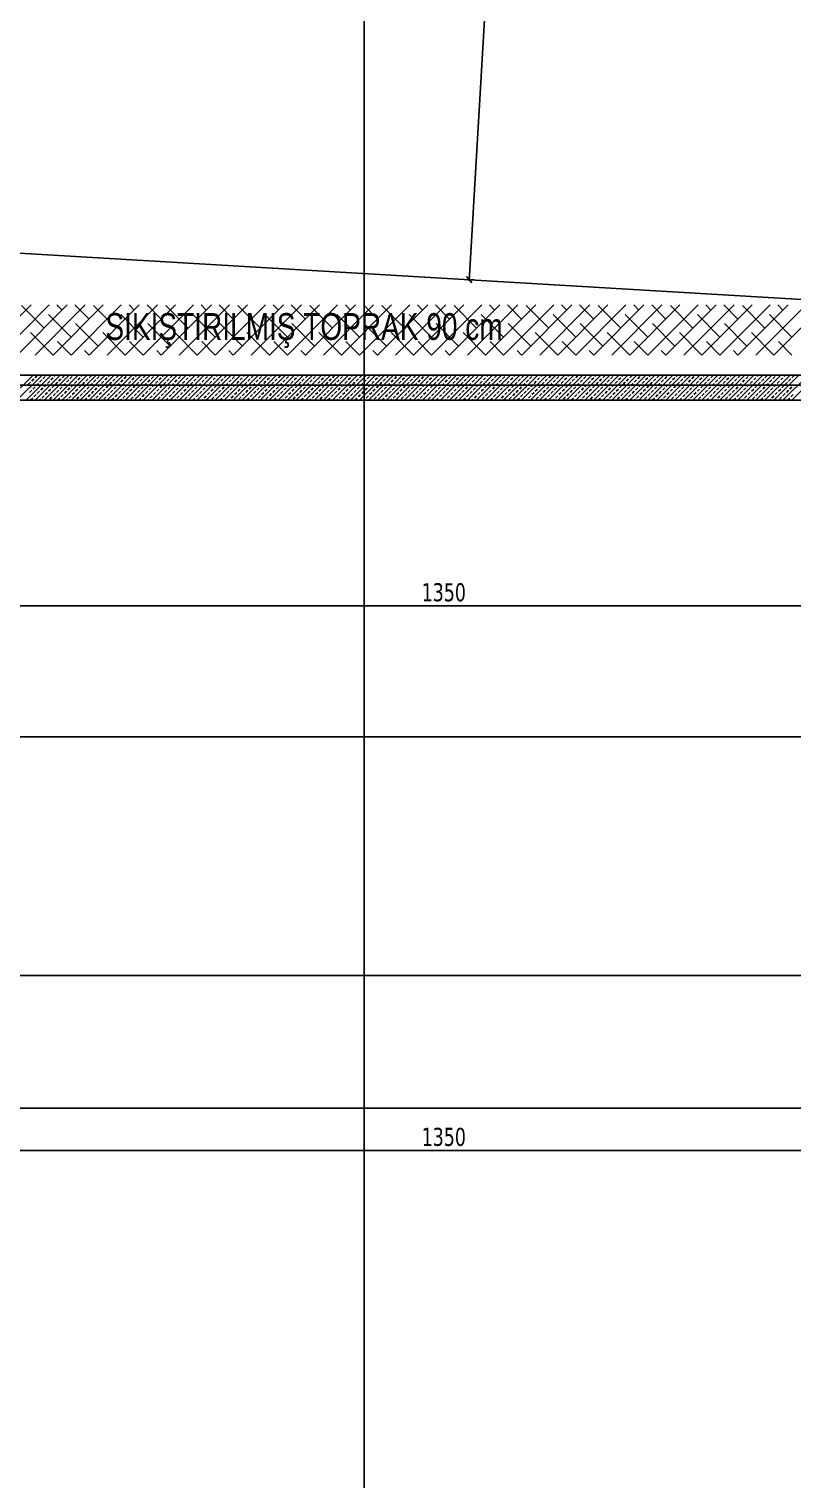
# Model space of a CAD drawing. Header units: millimetres. Extents: x 43168.9 to 43194.6, y -25545.1 to -25543.4.
# Drawn here: x 43169.4231 to 43169.5751, y -25544.058 to -25543.769 of the extents above; entities that cross this region are included whole.
import ezdxf

# ---------------------------------------------------------------- set-up
doc = ezdxf.new("R2010")
doc.units = ezdxf.units.MM
doc.header["$LTSCALE"] = 200
doc.linetypes.add('DASHDOT', pattern=[1, 0.5, -0.25, 0, -0.25])
doc.linetypes.add('DASHDOT2', pattern=[0.5, 0.25, -0.125, 0, -0.125])
for name, color, linetype in [('aks_sgh', 5, 'DASHDOT2'), ('kolon-b.a_sgh', 6, 'Continuous'), ('olcu-uyg_sgh', 193, 'Continuous'), ('olcuic_sgh', 183, 'Continuous'), ('tarama-betonarme_sgh', 223, 'Continuous'), ('tarama-zemin_sgh', 197, 'Continuous'), ('yapi-yaklasma_sgh', 41, 'DASHDOT'), ('yazi-genel_sgh', 7, 'Continuous')]:
    doc.layers.add(name, color=color, linetype=linetype)
doc.styles.add('dim', font='VERDANA.TTF', dxfattribs={"width": 0.7})
doc.styles.add('text2', font='arial.ttf')

msp = doc.modelspace()

# ---------------------------------------------------------------- linework, layer by layer
at = {"color": 0, "linetype": 'ByBlock', "lineweight": -2}
msp.add_line((43169.51024, -25543.81825), (43169.51136, -25543.81952), dxfattribs=at)
at = {"layer": 'aks_sgh'}
for p, q in [((43169.48988, -25543.74092), (43169.48988, -25544.78992)), ((43169.99088, -25543.83992), (43169.01488, -25543.83992)), ((43169.99088, -25543.90992), (43169.01488, -25543.90992)), ((43169.99088, -25543.95748), (43169.01488, -25543.95748)), ((43169.99088, -25543.98392), (43169.01488, -25543.98392))]:
    msp.add_line(p, q, dxfattribs=at)
at = {"layer": 'kolon-b.a_sgh'}
for p, q in [((43169.37688, -25543.83792), (43169.63488, -25543.83792)), ((43169.62788, -25543.84292), (43169.38388, -25543.84292))]:
    msp.add_line(p, q, dxfattribs=at)
at = {"layer": 'olcu-uyg_sgh'}
for p, q in [((43169.51079, -25543.81913), (43169.52267, -25543.61901)), ((43169.5108, -25543.81888), (43169.5118, -25543.81894))]:
    msp.add_line(p, q, dxfattribs=at)
at = {"layer": 'olcuic_sgh'}
for p, q in [((43169.37063, -25543.88386), (43169.64113, -25543.88386)), ((43169.64113, -25543.99233), (43169.37063, -25543.99233))]:
    msp.add_line(p, q, dxfattribs=at)
at = {"layer": 'tarama-betonarme_sgh'}
for p, q in [((43169.41888, -25543.84292), (43169.42388, -25543.83792)), ((43169.42067, -25543.84292), (43169.42567, -25543.83792)), ((43169.42247, -25543.84292), (43169.42747, -25543.83792)), ((43169.42293, -25543.83977), (43169.42338, -25543.83932)), ((43169.4236, -25543.83909), (43169.42405, -25543.83865)), ((43169.42427, -25543.84292), (43169.42927, -25543.83792)), ((43169.42427, -25543.83842), (43169.42472, -25543.83797)), ((43169.4245, -25543.83999), (43169.42495, -25543.83954)), ((43169.42517, -25543.83932), (43169.42562, -25543.83887)), ((43169.42585, -25543.83865), (43169.4263, -25543.8382)), ((43169.42606, -25543.84292), (43169.43106, -25543.83792)), ((43169.42607, -25543.84022), (43169.42652, -25543.83977)), ((43169.42652, -25543.83797), (43169.42657, -25543.83792)), ((43169.42674, -25543.83954), (43169.42719, -25543.83909)), ((43169.42742, -25543.83887), (43169.42787, -25543.83842)), ((43169.42764, -25543.84044), (43169.42809, -25543.83999)), ((43169.42786, -25543.84292), (43169.43286, -25543.83792)), ((43169.42809, -25543.8382), (43169.42837, -25543.83792)), ((43169.42832, -25543.83977), (43169.42877, -25543.83932)), ((43169.42899, -25543.83909), (43169.42944, -25543.83865)), ((43169.42966, -25543.84292), (43169.43466, -25543.83792)), ((43169.42966, -25543.83842), (43169.43011, -25543.83797)), ((43169.42989, -25543.83999), (43169.43034, -25543.83954)), ((43169.43056, -25543.83932), (43169.43101, -25543.83887)), ((43169.43123, -25543.83865), (43169.43168, -25543.8382)), ((43169.43145, -25543.84292), (43169.43645, -25543.83792)), ((43169.43146, -25543.84022), (43169.43191, -25543.83977)), ((43169.43191, -25543.83797), (43169.43196, -25543.83792)), ((43169.43213, -25543.83954), (43169.43258, -25543.83909)), ((43169.43281, -25543.83887), (43169.43326, -25543.83842)), ((43169.43303, -25543.84044), (43169.43348, -25543.83999)), ((43169.43325, -25543.84292), (43169.43825, -25543.83792)), ((43169.43348, -25543.8382), (43169.43376, -25543.83792)), ((43169.4337, -25543.83977), (43169.43415, -25543.83932)), ((43169.43438, -25543.83909), (43169.43483, -25543.83865)), ((43169.43504, -25543.84292), (43169.44004, -25543.83792)), ((43169.43505, -25543.83842), (43169.4355, -25543.83797)), ((43169.43528, -25543.83999), (43169.43572, -25543.83954)), ((43169.43595, -25543.83932), (43169.4364, -25543.83887)), ((43169.43662, -25543.83865), (43169.43707, -25543.8382)), ((43169.43684, -25543.84292), (43169.44184, -25543.83792)), ((43169.43685, -25543.84022), (43169.4373, -25543.83977)), ((43169.4373, -25543.83797), (43169.43735, -25543.83792)), ((43169.43752, -25543.83954), (43169.43797, -25543.83909)), ((43169.43819, -25543.83887), (43169.43864, -25543.83842)), ((43169.43842, -25543.84044), (43169.43887, -25543.83999)), ((43169.43864, -25543.84292), (43169.44364, -25543.83792)), ((43169.43887, -25543.8382), (43169.43915, -25543.83792)), ((43169.43909, -25543.83977), (43169.43954, -25543.83932)), ((43169.43977, -25543.83909), (43169.44021, -25543.83865)), ((43169.44043, -25543.84292), (43169.44543, -25543.83792)), ((43169.44044, -25543.83842), (43169.44089, -25543.83797)), ((43169.44066, -25543.83999), (43169.44111, -25543.83954)), ((43169.44134, -25543.83932), (43169.44179, -25543.83887)), ((43169.44201, -25543.83865), (43169.44246, -25543.8382)), ((43169.44223, -25543.84292), (43169.44723, -25543.83792)), ((43169.44224, -25543.84022), (43169.44268, -25543.83977)), ((43169.44268, -25543.83797), (43169.44274, -25543.83792)), ((43169.44291, -25543.83954), (43169.44336, -25543.83909)), ((43169.44358, -25543.83887), (43169.44403, -25543.83842)), ((43169.44381, -25543.84044), (43169.44426, -25543.83999)), ((43169.44402, -25543.84292), (43169.44902, -25543.83792)), ((43169.44426, -25543.8382), (43169.44453, -25543.83792)), ((43169.44448, -25543.83977), (43169.44493, -25543.83932)), ((43169.44515, -25543.83909), (43169.4456, -25543.83865)), ((43169.44582, -25543.84292), (43169.45082, -25543.83792)), ((43169.44583, -25543.83842), (43169.44628, -25543.83797)), ((43169.44605, -25543.83999), (43169.4465, -25543.83954)), ((43169.44673, -25543.83932), (43169.44717, -25543.83887)), ((43169.4474, -25543.83865), (43169.44785, -25543.8382)), ((43169.44762, -25543.84292), (43169.45262, -25543.83792)), ((43169.44762, -25543.84022), (43169.44807, -25543.83977)), ((43169.44807, -25543.83797), (43169.44813, -25543.83792)), ((43169.4483, -25543.83954), (43169.44875, -25543.83909)), ((43169.44897, -25543.83887), (43169.44942, -25543.83842)), ((43169.4492, -25543.84044), (43169.44964, -25543.83999)), ((43169.44941, -25543.84292), (43169.45441, -25543.83792)), ((43169.44964, -25543.8382), (43169.44992, -25543.83792)), ((43169.44987, -25543.83977), (43169.45032, -25543.83932)), ((43169.45054, -25543.83909), (43169.45099, -25543.83865)), ((43169.45121, -25543.84292), (43169.45621, -25543.83792)), ((43169.45122, -25543.83842), (43169.45166, -25543.83797)), ((43169.45144, -25543.83999), (43169.45189, -25543.83954)), ((43169.45211, -25543.83932), (43169.45256, -25543.83887)), ((43169.45279, -25543.83865), (43169.45324, -25543.8382)), ((43169.453, -25543.84292), (43169.458, -25543.83792)), ((43169.45301, -25543.84022), (43169.45346, -25543.83977)), ((43169.45346, -25543.83797), (43169.45351, -25543.83792)), ((43169.45369, -25543.83954), (43169.45413, -25543.83909)), ((43169.45436, -25543.83887), (43169.45481, -25543.83842)), ((43169.45458, -25543.84044), (43169.45503, -25543.83999)), ((43169.4548, -25543.84292), (43169.4598, -25543.83792)), ((43169.45503, -25543.8382), (43169.45531, -25543.83792)), ((43169.45526, -25543.83977), (43169.45571, -25543.83932)), ((43169.45593, -25543.83909), (43169.45638, -25543.83865)), ((43169.4566, -25543.84292), (43169.4616, -25543.83792)), ((43169.4566, -25543.83842), (43169.45705, -25543.83797)), ((43169.45683, -25543.83999), (43169.45728, -25543.83954)), ((43169.4575, -25543.83932), (43169.45795, -25543.83887)), ((43169.45818, -25543.83865), (43169.45862, -25543.8382)), ((43169.45839, -25543.84292), (43169.46339, -25543.83792)), ((43169.4584, -25543.84022), (43169.45885, -25543.83977)), ((43169.45885, -25543.83797), (43169.4589, -25543.83792)), ((43169.45907, -25543.83954), (43169.45952, -25543.83909)), ((43169.45975, -25543.83887), (43169.4602, -25543.83842)), ((43169.45997, -25543.84044), (43169.46042, -25543.83999)), ((43169.46019, -25543.84292), (43169.46519, -25543.83792)), ((43169.46042, -25543.8382), (43169.4607, -25543.83792)), ((43169.46064, -25543.83977), (43169.46109, -25543.83932)), ((43169.46132, -25543.83909), (43169.46177, -25543.83865)), ((43169.46198, -25543.84292), (43169.46698, -25543.83792)), ((43169.46199, -25543.83842), (43169.46244, -25543.83797)), ((43169.46222, -25543.83999), (43169.46267, -25543.83954)), ((43169.46289, -25543.83932), (43169.46334, -25543.83887)), ((43169.46356, -25543.83865), (43169.46401, -25543.8382)), ((43169.46378, -25543.84292), (43169.46878, -25543.83792)), ((43169.46379, -25543.84022), (43169.46424, -25543.83977)), ((43169.46424, -25543.83797), (43169.46429, -25543.83792)), ((43169.46446, -25543.83954), (43169.46491, -25543.83909)), ((43169.46514, -25543.83887), (43169.46558, -25543.83842)), ((43169.46536, -25543.84044), (43169.46581, -25543.83999)), ((43169.46558, -25543.84292), (43169.47058, -25543.83792)), ((43169.46581, -25543.8382), (43169.46609, -25543.83792)), ((43169.46603, -25543.83977), (43169.46648, -25543.83932)), ((43169.46671, -25543.83909), (43169.46716, -25543.83865)), ((43169.46737, -25543.84292), (43169.47237, -25543.83792)), ((43169.46738, -25543.83842), (43169.46783, -25543.83797)), ((43169.4676, -25543.83999), (43169.46805, -25543.83954)), ((43169.46828, -25543.83932), (43169.46873, -25543.83887)), ((43169.46895, -25543.83865), (43169.4694, -25543.8382)), ((43169.46917, -25543.84292), (43169.47417, -25543.83792)), ((43169.46918, -25543.84022), (43169.46963, -25543.83977)), ((43169.46963, -25543.83797), (43169.46968, -25543.83792)), ((43169.46985, -25543.83954), (43169.4703, -25543.83909)), ((43169.47052, -25543.83887), (43169.47097, -25543.83842)), ((43169.47075, -25543.84044), (43169.4712, -25543.83999)), ((43169.47096, -25543.84292), (43169.47596, -25543.83792)), ((43169.4712, -25543.8382), (43169.47147, -25543.83792)), ((43169.47142, -25543.83977), (43169.47187, -25543.83932)), ((43169.47209, -25543.83909), (43169.47254, -25543.83865)), ((43169.47276, -25543.84292), (43169.47776, -25543.83792)), ((43169.47277, -25543.83842), (43169.47322, -25543.83797)), ((43169.47299, -25543.83999), (43169.47344, -25543.83954)), ((43169.47367, -25543.83932), (43169.47412, -25543.83887)), ((43169.47434, -25543.83865), (43169.47479, -25543.8382)), ((43169.47456, -25543.84292), (43169.47956, -25543.83792)), ((43169.47456, -25543.84022), (43169.47501, -25543.83977)), ((43169.47501, -25543.83797), (43169.47507, -25543.83792)), ((43169.47524, -25543.83954), (43169.47569, -25543.83909)), ((43169.47591, -25543.83887), (43169.47636, -25543.83842)), ((43169.47614, -25543.84044), (43169.47658, -25543.83999)), ((43169.47635, -25543.84292), (43169.48135, -25543.83792)), ((43169.47658, -25543.8382), (43169.47686, -25543.83792)), ((43169.47681, -25543.83977), (43169.47726, -25543.83932)), ((43169.47748, -25543.83909), (43169.47793, -25543.83865)), ((43169.47815, -25543.84292), (43169.48315, -25543.83792)), ((43169.47816, -25543.83842), (43169.47861, -25543.83797)), ((43169.47838, -25543.83999), (43169.47883, -25543.83954)), ((43169.47905, -25543.83932), (43169.4795, -25543.83887)), ((43169.47973, -25543.83865), (43169.48018, -25543.8382)), ((43169.47994, -25543.84292), (43169.48494, -25543.83792)), ((43169.47995, -25543.84022), (43169.4804, -25543.83977)), ((43169.4804, -25543.83797), (43169.48045, -25543.83792)), ((43169.48063, -25543.83954), (43169.48108, -25543.83909)), ((43169.4813, -25543.83887), (43169.48175, -25543.83842)), ((43169.48152, -25543.84044), (43169.48197, -25543.83999)), ((43169.48174, -25543.84292), (43169.48674, -25543.83792)), ((43169.48197, -25543.8382), (43169.48225, -25543.83792)), ((43169.4822, -25543.83977), (43169.48265, -25543.83932)), ((43169.48287, -25543.83909), (43169.48332, -25543.83865)), ((43169.48354, -25543.84292), (43169.48854, -25543.83792)), ((43169.48354, -25543.83842), (43169.48399, -25543.83797)), ((43169.48377, -25543.83999), (43169.48422, -25543.83954)), ((43169.48444, -25543.83932), (43169.48489, -25543.83887)), ((43169.48512, -25543.83865), (43169.48557, -25543.8382)), ((43169.48533, -25543.84292), (43169.49033, -25543.83792)), ((43169.48534, -25543.84022), (43169.48579, -25543.83977)), ((43169.48579, -25543.83797), (43169.48584, -25543.83792)), ((43169.48601, -25543.83954), (43169.48646, -25543.83909)), ((43169.48669, -25543.83887), (43169.48714, -25543.83842)), ((43169.48691, -25543.84044), (43169.48736, -25543.83999)), ((43169.48713, -25543.84292), (43169.49213, -25543.83792)), ((43169.48736, -25543.8382), (43169.48764, -25543.83792)), ((43169.48759, -25543.83977), (43169.48803, -25543.83932)), ((43169.48826, -25543.83909), (43169.48871, -25543.83865)), ((43169.48892, -25543.84292), (43169.49392, -25543.83792)), ((43169.48893, -25543.83842), (43169.48938, -25543.83797)), ((43169.48916, -25543.83999), (43169.48961, -25543.83954)), ((43169.48983, -25543.83932), (43169.49028, -25543.83887)), ((43169.4905, -25543.83865), (43169.49095, -25543.8382)), ((43169.49072, -25543.84292), (43169.49572, -25543.83792)), ((43169.49073, -25543.84022), (43169.49118, -25543.83977)), ((43169.49118, -25543.83797), (43169.49123, -25543.83792)), ((43169.4914, -25543.83954), (43169.49185, -25543.83909)), ((43169.49208, -25543.83887), (43169.49252, -25543.83842)), ((43169.4923, -25543.84044), (43169.49275, -25543.83999)), ((43169.49252, -25543.84292), (43169.49752, -25543.83792)), ((43169.49275, -25543.8382), (43169.49303, -25543.83792)), ((43169.49297, -25543.83977), (43169.49342, -25543.83932)), ((43169.49365, -25543.83909), (43169.4941, -25543.83865)), ((43169.49431, -25543.84292), (43169.49931, -25543.83792)), ((43169.49432, -25543.83842), (43169.49477, -25543.83797)), ((43169.49455, -25543.83999), (43169.49499, -25543.83954)), ((43169.49522, -25543.83932), (43169.49567, -25543.83887)), ((43169.49589, -25543.83865), (43169.49634, -25543.8382)), ((43169.49611, -25543.84292), (43169.50111, -25543.83792)), ((43169.49612, -25543.84022), (43169.49657, -25543.83977)), ((43169.49657, -25543.83797), (43169.49662, -25543.83792)), ((43169.49679, -25543.83954), (43169.49724, -25543.83909)), ((43169.49746, -25543.83887), (43169.49791, -25543.83842)), ((43169.49769, -25543.84044), (43169.49814, -25543.83999)), ((43169.4979, -25543.84292), (43169.5029, -25543.83792)), ((43169.49814, -25543.8382), (43169.49841, -25543.83792)), ((43169.49836, -25543.83977), (43169.49881, -25543.83932)), ((43169.49904, -25543.83909), (43169.49948, -25543.83865)), ((43169.4997, -25543.84292), (43169.5047, -25543.83792)), ((43169.49971, -25543.83842), (43169.50016, -25543.83797)), ((43169.49993, -25543.83999), (43169.50038, -25543.83954)), ((43169.50061, -25543.83932), (43169.50106, -25543.83887)), ((43169.50128, -25543.83865), (43169.50173, -25543.8382)), ((43169.5015, -25543.84292), (43169.5065, -25543.83792)), ((43169.50151, -25543.84022), (43169.50195, -25543.83977)), ((43169.50195, -25543.83797), (43169.50201, -25543.83792)), ((43169.50218, -25543.83954), (43169.50263, -25543.83909)), ((43169.50285, -25543.83887), (43169.5033, -25543.83842)), ((43169.50308, -25543.84044), (43169.50353, -25543.83999)), ((43169.50329, -25543.84292), (43169.50829, -25543.83792)), ((43169.50353, -25543.8382), (43169.5038, -25543.83792)), ((43169.50375, -25543.83977), (43169.5042, -25543.83932)), ((43169.50442, -25543.83909), (43169.50487, -25543.83865)), ((43169.50509, -25543.84292), (43169.51009, -25543.83792)), ((43169.5051, -25543.83842), (43169.50555, -25543.83797)), ((43169.50532, -25543.83999), (43169.50577, -25543.83954)), ((43169.506, -25543.83932), (43169.50644, -25543.83887)), ((43169.50667, -25543.83865), (43169.50712, -25543.8382)), ((43169.50689, -25543.84292), (43169.51189, -25543.83792)), ((43169.50689, -25543.84022), (43169.50734, -25543.83977)), ((43169.50734, -25543.83797), (43169.5074, -25543.83792)), ((43169.50757, -25543.83954), (43169.50802, -25543.83909)), ((43169.50824, -25543.83887), (43169.50869, -25543.83842)), ((43169.50846, -25543.84044), (43169.50891, -25543.83999)), ((43169.50868, -25543.84292), (43169.51368, -25543.83792)), ((43169.50891, -25543.8382), (43169.50919, -25543.83792)), ((43169.50914, -25543.83977), (43169.50959, -25543.83932)), ((43169.50981, -25543.83909), (43169.51026, -25543.83865)), ((43169.51048, -25543.84292), (43169.51548, -25543.83792)), ((43169.51049, -25543.83842), (43169.51093, -25543.83797)), ((43169.51071, -25543.83999), (43169.51116, -25543.83954)), ((43169.51138, -25543.83932), (43169.51183, -25543.83887)), ((43169.51206, -25543.83865), (43169.51251, -25543.8382)), ((43169.51227, -25543.84292), (43169.51727, -25543.83792)), ((43169.51228, -25543.84022), (43169.51273, -25543.83977)), ((43169.51273, -25543.83797), (43169.51278, -25543.83792)), ((43169.51295, -25543.83954), (43169.5134, -25543.83909)), ((43169.51363, -25543.83887), (43169.51408, -25543.83842)), ((43169.51385, -25543.84044), (43169.5143, -25543.83999)), ((43169.51407, -25543.84292), (43169.51907, -25543.83792)), ((43169.5143, -25543.8382), (43169.51458, -25543.83792)), ((43169.51453, -25543.83977), (43169.51498, -25543.83932)), ((43169.5152, -25543.83909), (43169.51565, -25543.83865)), ((43169.51587, -25543.84292), (43169.52087, -25543.83792)), ((43169.51587, -25543.83842), (43169.51632, -25543.83797)), ((43169.5161, -25543.83999), (43169.51655, -25543.83954)), ((43169.51677, -25543.83932), (43169.51722, -25543.83887)), ((43169.51745, -25543.83865), (43169.51789, -25543.8382)), ((43169.51766, -25543.84292), (43169.52266, -25543.83792)), ((43169.51767, -25543.84022), (43169.51812, -25543.83977)), ((43169.51812, -25543.83797), (43169.51817, -25543.83792)), ((43169.51834, -25543.83954), (43169.51879, -25543.83909)), ((43169.51902, -25543.83887), (43169.51947, -25543.83842)), ((43169.51924, -25543.84044), (43169.51969, -25543.83999)), ((43169.51946, -25543.84292), (43169.52446, -25543.83792)), ((43169.51969, -25543.8382), (43169.51997, -25543.83792)), ((43169.51991, -25543.83977), (43169.52036, -25543.83932)), ((43169.52059, -25543.83909), (43169.52104, -25543.83865)), ((43169.52125, -25543.84292), (43169.52625, -25543.83792)), ((43169.52126, -25543.83842), (43169.52171, -25543.83797)), ((43169.52149, -25543.83999), (43169.52194, -25543.83954)), ((43169.52216, -25543.83932), (43169.52261, -25543.83887)), ((43169.52283, -25543.83865), (43169.52328, -25543.8382)), ((43169.52305, -25543.84292), (43169.52805, -25543.83792)), ((43169.52306, -25543.84022), (43169.52351, -25543.83977)), ((43169.52351, -25543.83797), (43169.52356, -25543.83792)), ((43169.52373, -25543.83954), (43169.52418, -25543.83909)), ((43169.5244, -25543.83887), (43169.52485, -25543.83842)), ((43169.52463, -25543.84044), (43169.52508, -25543.83999)), ((43169.52485, -25543.84292), (43169.52985, -25543.83792)), ((43169.52508, -25543.8382), (43169.52536, -25543.83792)), ((43169.5253, -25543.83977), (43169.52575, -25543.83932)), ((43169.52598, -25543.83909), (43169.52643, -25543.83865)), ((43169.52664, -25543.84292), (43169.53164, -25543.83792)), ((43169.52665, -25543.83842), (43169.5271, -25543.83797)), ((43169.52687, -25543.83999), (43169.52732, -25543.83954)), ((43169.52755, -25543.83932), (43169.528, -25543.83887)), ((43169.52822, -25543.83865), (43169.52867, -25543.8382)), ((43169.52844, -25543.84292), (43169.53344, -25543.83792)), ((43169.52845, -25543.84022), (43169.52889, -25543.83977)), ((43169.52889, -25543.83797), (43169.52895, -25543.83792)), ((43169.52912, -25543.83954), (43169.52957, -25543.83909)), ((43169.52979, -25543.83887), (43169.53024, -25543.83842)), ((43169.53002, -25543.84044), (43169.53047, -25543.83999)), ((43169.53023, -25543.84292), (43169.53523, -25543.83792)), ((43169.53047, -25543.8382), (43169.53074, -25543.83792)), ((43169.53069, -25543.83977), (43169.53114, -25543.83932)), ((43169.53136, -25543.83909), (43169.53181, -25543.83865)), ((43169.53203, -25543.84292), (43169.53703, -25543.83792)), ((43169.53204, -25543.83842), (43169.53249, -25543.83797)), ((43169.53226, -25543.83999), (43169.53271, -25543.83954)), ((43169.53294, -25543.83932), (43169.53338, -25543.83887)), ((43169.53361, -25543.83865), (43169.53406, -25543.8382)), ((43169.53383, -25543.84292), (43169.53883, -25543.83792)), ((43169.53383, -25543.84022), (43169.53428, -25543.83977)), ((43169.53428, -25543.83797), (43169.53434, -25543.83792)), ((43169.53451, -25543.83954), (43169.53496, -25543.83909)), ((43169.53518, -25543.83887), (43169.53563, -25543.83842)), ((43169.53541, -25543.84044), (43169.53585, -25543.83999)), ((43169.53562, -25543.84292), (43169.54062, -25543.83792)), ((43169.53585, -25543.8382), (43169.53613, -25543.83792)), ((43169.53608, -25543.83977), (43169.53653, -25543.83932)), ((43169.53675, -25543.83909), (43169.5372, -25543.83865)), ((43169.53742, -25543.84292), (43169.54242, -25543.83792)), ((43169.53743, -25543.83842), (43169.53788, -25543.83797)), ((43169.53765, -25543.83999), (43169.5381, -25543.83954)), ((43169.53832, -25543.83932), (43169.53877, -25543.83887)), ((43169.539, -25543.83865), (43169.53945, -25543.8382)), ((43169.53921, -25543.84292), (43169.54421, -25543.83792)), ((43169.53922, -25543.84022), (43169.53967, -25543.83977)), ((43169.53967, -25543.83797), (43169.53972, -25543.83792)), ((43169.5399, -25543.83954), (43169.54034, -25543.83909)), ((43169.54057, -25543.83887), (43169.54102, -25543.83842)), ((43169.54079, -25543.84044), (43169.54124, -25543.83999)), ((43169.54101, -25543.84292), (43169.54601, -25543.83792)), ((43169.54124, -25543.8382), (43169.54152, -25543.83792)), ((43169.54147, -25543.83977), (43169.54192, -25543.83932)), ((43169.54214, -25543.83909), (43169.54259, -25543.83865)), ((43169.54281, -25543.84292), (43169.54781, -25543.83792)), ((43169.54281, -25543.83842), (43169.54326, -25543.83797)), ((43169.54304, -25543.83999), (43169.54349, -25543.83954)), ((43169.54371, -25543.83932), (43169.54416, -25543.83887)), ((43169.54439, -25543.83865), (43169.54483, -25543.8382)), ((43169.5446, -25543.84292), (43169.5496, -25543.83792)), ((43169.54461, -25543.84022), (43169.54506, -25543.83977)), ((43169.54506, -25543.83797), (43169.54511, -25543.83792)), ((43169.54528, -25543.83954), (43169.54573, -25543.83909)), ((43169.54596, -25543.83887), (43169.54641, -25543.83842)), ((43169.54618, -25543.84044), (43169.54663, -25543.83999)), ((43169.5464, -25543.84292), (43169.5514, -25543.83792)), ((43169.54663, -25543.8382), (43169.54691, -25543.83792)), ((43169.54686, -25543.83977), (43169.5473, -25543.83932)), ((43169.54753, -25543.83909), (43169.54798, -25543.83865)), ((43169.54819, -25543.84292), (43169.55319, -25543.83792)), ((43169.5482, -25543.83842), (43169.54865, -25543.83797)), ((43169.54843, -25543.83999), (43169.54888, -25543.83954)), ((43169.5491, -25543.83932), (43169.54955, -25543.83887)), ((43169.54977, -25543.83865), (43169.55022, -25543.8382)), ((43169.54999, -25543.84292), (43169.55499, -25543.83792)), ((43169.55, -25543.84022), (43169.55045, -25543.83977)), ((43169.55045, -25543.83797), (43169.5505, -25543.83792)), ((43169.55067, -25543.83954), (43169.55112, -25543.83909)), ((43169.55135, -25543.83887), (43169.55179, -25543.83842)), ((43169.55157, -25543.84044), (43169.55202, -25543.83999)), ((43169.55179, -25543.84292), (43169.55679, -25543.83792)), ((43169.55202, -25543.8382), (43169.5523, -25543.83792)), ((43169.55224, -25543.83977), (43169.55269, -25543.83932)), ((43169.55292, -25543.83909), (43169.55337, -25543.83865)), ((43169.55358, -25543.84292), (43169.55858, -25543.83792)), ((43169.55359, -25543.83842), (43169.55404, -25543.83797)), ((43169.55382, -25543.83999), (43169.55426, -25543.83954)), ((43169.55449, -25543.83932), (43169.55494, -25543.83887)), ((43169.55516, -25543.83865), (43169.55561, -25543.8382)), ((43169.55538, -25543.84292), (43169.56038, -25543.83792)), ((43169.55539, -25543.84022), (43169.55584, -25543.83977)), ((43169.55584, -25543.83797), (43169.55589, -25543.83792)), ((43169.55606, -25543.83954), (43169.55651, -25543.83909)), ((43169.55673, -25543.83887), (43169.55718, -25543.83842)), ((43169.55696, -25543.84044), (43169.55741, -25543.83999)), ((43169.55717, -25543.84292), (43169.56217, -25543.83792)), ((43169.55741, -25543.8382), (43169.55768, -25543.83792)), ((43169.55763, -25543.83977), (43169.55808, -25543.83932)), ((43169.55831, -25543.83909), (43169.55875, -25543.83865)), ((43169.55897, -25543.84292), (43169.56397, -25543.83792)), ((43169.55898, -25543.83842), (43169.55943, -25543.83797)), ((43169.5592, -25543.83999), (43169.55965, -25543.83954)), ((43169.55988, -25543.83932), (43169.56033, -25543.83887)), ((43169.56055, -25543.83865), (43169.561, -25543.8382)), ((43169.56077, -25543.84292), (43169.56577, -25543.83792)), ((43169.56077, -25543.84022), (43169.56122, -25543.83977)), ((43169.56122, -25543.83797), (43169.56128, -25543.83792)), ((43169.56145, -25543.83954), (43169.5619, -25543.83909)), ((43169.56212, -25543.83887), (43169.56257, -25543.83842)), ((43169.56235, -25543.84044), (43169.5628, -25543.83999)), ((43169.56256, -25543.84292), (43169.56756, -25543.83792)), ((43169.5628, -25543.8382), (43169.56307, -25543.83792)), ((43169.56302, -25543.83977), (43169.56347, -25543.83932)), ((43169.56369, -25543.83909), (43169.56414, -25543.83865)), ((43169.56436, -25543.84292), (43169.56936, -25543.83792)), ((43169.56437, -25543.83842), (43169.56482, -25543.83797)), ((43169.56459, -25543.83999), (43169.56504, -25543.83954)), ((43169.56526, -25543.83932), (43169.56571, -25543.83887)), ((43169.56594, -25543.83865), (43169.56639, -25543.8382)), ((43169.56615, -25543.84292), (43169.57115, -25543.83792)), ((43169.56616, -25543.84022), (43169.56661, -25543.83977)), ((43169.56661, -25543.83797), (43169.56666, -25543.83792)), ((43169.56684, -25543.83954), (43169.56729, -25543.83909)), ((43169.56751, -25543.83887), (43169.56796, -25543.83842)), ((43169.56773, -25543.84044), (43169.56818, -25543.83999)), ((43169.56795, -25543.84292), (43169.57295, -25543.83792)), ((43169.56818, -25543.8382), (43169.56846, -25543.83792)), ((43169.56841, -25543.83977), (43169.56886, -25543.83932)), ((43169.56908, -25543.83909), (43169.56953, -25543.83865)), ((43169.56975, -25543.84292), (43169.57475, -25543.83792)), ((43169.56976, -25543.83842), (43169.5702, -25543.83797)), ((43169.56998, -25543.83999), (43169.57043, -25543.83954)), ((43169.57065, -25543.83932), (43169.5711, -25543.83887)), ((43169.57133, -25543.83865), (43169.57178, -25543.8382)), ((43169.57154, -25543.84292), (43169.57654, -25543.83792)), ((43169.57155, -25543.84022), (43169.572, -25543.83977)), ((43169.572, -25543.83797), (43169.57205, -25543.83792)), ((43169.57222, -25543.83954), (43169.57267, -25543.83909)), ((43169.5729, -25543.83887), (43169.57335, -25543.83842)), ((43169.57312, -25543.84044), (43169.57357, -25543.83999)), ((43169.57334, -25543.84292), (43169.57834, -25543.83792)), ((43169.57357, -25543.8382), (43169.57385, -25543.83792)), ((43169.5738, -25543.83977), (43169.57425, -25543.83932)), ((43169.57447, -25543.83909), (43169.57492, -25543.83865)), ((43169.57514, -25543.84292), (43169.58014, -25543.83792)), ((43169.57514, -25543.83842), (43169.57559, -25543.83797)), ((43169.42315, -25543.84134), (43169.4236, -25543.84089)), ((43169.42338, -25543.84291), (43169.42383, -25543.84246)), ((43169.42383, -25543.84067), (43169.42427, -25543.84022)), ((43169.42405, -25543.84224), (43169.4245, -25543.84179)), ((43169.42472, -25543.84156), (43169.42517, -25543.84112)), ((43169.42516, -25543.84292), (43169.4254, -25543.84269)), ((43169.4254, -25543.84089), (43169.42585, -25543.84044)), ((43169.42562, -25543.84246), (43169.42607, -25543.84201)), ((43169.4263, -25543.84179), (43169.42674, -25543.84134)), ((43169.42696, -25543.84292), (43169.42697, -25543.84291)), ((43169.42697, -25543.84112), (43169.42742, -25543.84067)), ((43169.42719, -25543.84269), (43169.42764, -25543.84224)), ((43169.42787, -25543.84201), (43169.42832, -25543.84156)), ((43169.42854, -25543.84134), (43169.42899, -25543.84089)), ((43169.42877, -25543.84291), (43169.42921, -25543.84246)), ((43169.42921, -25543.84067), (43169.42966, -25543.84022)), ((43169.42944, -25543.84224), (43169.42989, -25543.84179)), ((43169.43011, -25543.84156), (43169.43056, -25543.84112)), ((43169.43055, -25543.84292), (43169.43079, -25543.84269)), ((43169.43079, -25543.84089), (43169.43123, -25543.84044)), ((43169.43101, -25543.84246), (43169.43146, -25543.84201)), ((43169.43168, -25543.84179), (43169.43213, -25543.84134)), ((43169.43235, -25543.84292), (43169.43236, -25543.84291)), ((43169.43236, -25543.84112), (43169.43281, -25543.84067)), ((43169.43258, -25543.84269), (43169.43303, -25543.84224)), ((43169.43326, -25543.84201), (43169.4337, -25543.84156)), ((43169.43393, -25543.84134), (43169.43438, -25543.84089)), ((43169.43415, -25543.84291), (43169.4346, -25543.84246)), ((43169.4346, -25543.84067), (43169.43505, -25543.84022)), ((43169.43483, -25543.84224), (43169.43528, -25543.84179)), ((43169.4355, -25543.84156), (43169.43595, -25543.84112)), ((43169.43594, -25543.84292), (43169.43617, -25543.84269)), ((43169.43617, -25543.84089), (43169.43662, -25543.84044)), ((43169.4364, -25543.84246), (43169.43685, -25543.84201)), ((43169.43707, -25543.84179), (43169.43752, -25543.84134)), ((43169.43774, -25543.84292), (43169.43775, -25543.84291)), ((43169.43775, -25543.84112), (43169.43819, -25543.84067)), ((43169.43797, -25543.84269), (43169.43842, -25543.84224)), ((43169.43864, -25543.84201), (43169.43909, -25543.84156)), ((43169.43932, -25543.84134), (43169.43977, -25543.84089)), ((43169.43954, -25543.84291), (43169.43999, -25543.84246)), ((43169.43999, -25543.84067), (43169.44044, -25543.84022)), ((43169.44021, -25543.84224), (43169.44066, -25543.84179)), ((43169.44089, -25543.84156), (43169.44134, -25543.84112)), ((43169.44133, -25543.84292), (43169.44156, -25543.84269)), ((43169.44156, -25543.84089), (43169.44201, -25543.84044)), ((43169.44179, -25543.84246), (43169.44224, -25543.84201)), ((43169.44246, -25543.84179), (43169.44291, -25543.84134)), ((43169.44313, -25543.84112), (43169.44358, -25543.84067)), ((43169.44313, -25543.84292), (43169.44313, -25543.84291)), ((43169.44336, -25543.84269), (43169.44381, -25543.84224)), ((43169.44403, -25543.84201), (43169.44448, -25543.84156)), ((43169.4447, -25543.84134), (43169.44515, -25543.84089)), ((43169.44493, -25543.84291), (43169.44538, -25543.84246)), ((43169.44538, -25543.84067), (43169.44583, -25543.84022)), ((43169.4456, -25543.84224), (43169.44605, -25543.84179)), ((43169.44628, -25543.84156), (43169.44673, -25543.84112)), ((43169.44672, -25543.84292), (43169.44695, -25543.84269)), ((43169.44695, -25543.84089), (43169.4474, -25543.84044)), ((43169.44717, -25543.84246), (43169.44762, -25543.84201)), ((43169.44785, -25543.84179), (43169.4483, -25543.84134)), ((43169.44851, -25543.84292), (43169.44852, -25543.84291)), ((43169.44852, -25543.84112), (43169.44897, -25543.84067)), ((43169.44875, -25543.84269), (43169.4492, -25543.84224)), ((43169.44942, -25543.84201), (43169.44987, -25543.84156)), ((43169.45009, -25543.84134), (43169.45054, -25543.84089)), ((43169.45032, -25543.84291), (43169.45077, -25543.84246)), ((43169.45077, -25543.84067), (43169.45122, -25543.84022)), ((43169.45099, -25543.84224), (43169.45144, -25543.84179)), ((43169.45166, -25543.84156), (43169.45211, -25543.84112)), ((43169.45211, -25543.84292), (43169.45234, -25543.84269)), ((43169.45234, -25543.84089), (43169.45279, -25543.84044)), ((43169.45256, -25543.84246), (43169.45301, -25543.84201)), ((43169.45324, -25543.84179), (43169.45369, -25543.84134)), ((43169.4539, -25543.84292), (43169.45391, -25543.84291)), ((43169.45391, -25543.84112), (43169.45436, -25543.84067)), ((43169.45413, -25543.84269), (43169.45458, -25543.84224)), ((43169.45481, -25543.84201), (43169.45526, -25543.84156)), ((43169.45548, -25543.84134), (43169.45593, -25543.84089)), ((43169.45571, -25543.84291), (43169.45615, -25543.84246)), ((43169.45615, -25543.84067), (43169.4566, -25543.84022)), ((43169.45638, -25543.84224), (43169.45683, -25543.84179)), ((43169.45705, -25543.84156), (43169.4575, -25543.84112)), ((43169.45749, -25543.84292), (43169.45773, -25543.84269)), ((43169.45773, -25543.84089), (43169.45818, -25543.84044)), ((43169.45795, -25543.84246), (43169.4584, -25543.84201)), ((43169.45862, -25543.84179), (43169.45907, -25543.84134)), ((43169.45929, -25543.84292), (43169.4593, -25543.84291)), ((43169.4593, -25543.84112), (43169.45975, -25543.84067)), ((43169.45952, -25543.84269), (43169.45997, -25543.84224)), ((43169.4602, -25543.84201), (43169.46064, -25543.84156)), ((43169.46087, -25543.84134), (43169.46132, -25543.84089)), ((43169.46109, -25543.84291), (43169.46154, -25543.84246)), ((43169.46154, -25543.84067), (43169.46199, -25543.84022)), ((43169.46177, -25543.84224), (43169.46222, -25543.84179)), ((43169.46244, -25543.84156), (43169.46289, -25543.84112)), ((43169.46288, -25543.84292), (43169.46311, -25543.84269)), ((43169.46311, -25543.84089), (43169.46356, -25543.84044)), ((43169.46334, -25543.84246), (43169.46379, -25543.84201)), ((43169.46401, -25543.84179), (43169.46446, -25543.84134)), ((43169.46468, -25543.84292), (43169.46469, -25543.84291)), ((43169.46469, -25543.84112), (43169.46514, -25543.84067)), ((43169.46491, -25543.84269), (43169.46536, -25543.84224)), ((43169.46558, -25543.84201), (43169.46603, -25543.84156)), ((43169.46626, -25543.84134), (43169.46671, -25543.84089)), ((43169.46648, -25543.84291), (43169.46693, -25543.84246)), ((43169.46693, -25543.84067), (43169.46738, -25543.84022)), ((43169.46716, -25543.84224), (43169.4676, -25543.84179)), ((43169.46783, -25543.84156), (43169.46828, -25543.84112)), ((43169.46827, -25543.84292), (43169.4685, -25543.84269)), ((43169.4685, -25543.84089), (43169.46895, -25543.84044)), ((43169.46873, -25543.84246), (43169.46918, -25543.84201)), ((43169.4694, -25543.84179), (43169.46985, -25543.84134)), ((43169.47007, -25543.84112), (43169.47052, -25543.84067)), ((43169.47007, -25543.84292), (43169.47007, -25543.84291)), ((43169.4703, -25543.84269), (43169.47075, -25543.84224)), ((43169.47097, -25543.84201), (43169.47142, -25543.84156)), ((43169.47165, -25543.84134), (43169.47209, -25543.84089)), ((43169.47187, -25543.84291), (43169.47232, -25543.84246)), ((43169.47232, -25543.84067), (43169.47277, -25543.84022)), ((43169.47254, -25543.84224), (43169.47299, -25543.84179)), ((43169.47322, -25543.84156), (43169.47367, -25543.84112)), ((43169.47366, -25543.84292), (43169.47389, -25543.84269)), ((43169.47389, -25543.84089), (43169.47434, -25543.84044)), ((43169.47412, -25543.84246), (43169.47456, -25543.84201)), ((43169.47479, -25543.84179), (43169.47524, -25543.84134)), ((43169.47545, -25543.84292), (43169.47546, -25543.84291)), ((43169.47546, -25543.84112), (43169.47591, -25543.84067)), ((43169.47569, -25543.84269), (43169.47614, -25543.84224)), ((43169.47636, -25543.84201), (43169.47681, -25543.84156)), ((43169.47703, -25543.84134), (43169.47748, -25543.84089)), ((43169.47726, -25543.84291), (43169.47771, -25543.84246)), ((43169.47771, -25543.84067), (43169.47816, -25543.84022)), ((43169.47793, -25543.84224), (43169.47838, -25543.84179)), ((43169.47861, -25543.84156), (43169.47905, -25543.84112)), ((43169.47905, -25543.84292), (43169.47928, -25543.84269)), ((43169.47928, -25543.84089), (43169.47973, -25543.84044)), ((43169.4795, -25543.84246), (43169.47995, -25543.84201)), ((43169.48018, -25543.84179), (43169.48063, -25543.84134)), ((43169.48084, -25543.84292), (43169.48085, -25543.84291)), ((43169.48085, -25543.84112), (43169.4813, -25543.84067)), ((43169.48108, -25543.84269), (43169.48152, -25543.84224)), ((43169.48175, -25543.84201), (43169.4822, -25543.84156)), ((43169.48242, -25543.84134), (43169.48287, -25543.84089)), ((43169.48265, -25543.84291), (43169.4831, -25543.84246)), ((43169.4831, -25543.84067), (43169.48354, -25543.84022)), ((43169.48332, -25543.84224), (43169.48377, -25543.84179)), ((43169.48399, -25543.84156), (43169.48444, -25543.84112)), ((43169.48443, -25543.84292), (43169.48467, -25543.84269)), ((43169.48467, -25543.84089), (43169.48512, -25543.84044)), ((43169.48489, -25543.84246), (43169.48534, -25543.84201)), ((43169.48557, -25543.84179), (43169.48601, -25543.84134)), ((43169.48623, -25543.84292), (43169.48624, -25543.84291)), ((43169.48624, -25543.84112), (43169.48669, -25543.84067)), ((43169.48646, -25543.84269), (43169.48691, -25543.84224)), ((43169.48714, -25543.84201), (43169.48759, -25543.84156)), ((43169.48781, -25543.84134), (43169.48826, -25543.84089)), ((43169.48803, -25543.84291), (43169.48848, -25543.84246)), ((43169.48848, -25543.84067), (43169.48893, -25543.84022)), ((43169.48871, -25543.84224), (43169.48916, -25543.84179)), ((43169.48938, -25543.84156), (43169.48983, -25543.84112)), ((43169.48982, -25543.84292), (43169.49006, -25543.84269)), ((43169.49006, -25543.84089), (43169.4905, -25543.84044)), ((43169.49028, -25543.84246), (43169.49073, -25543.84201)), ((43169.49095, -25543.84179), (43169.4914, -25543.84134)), ((43169.49162, -25543.84292), (43169.49163, -25543.84291)), ((43169.49163, -25543.84112), (43169.49208, -25543.84067)), ((43169.49185, -25543.84269), (43169.4923, -25543.84224)), ((43169.49252, -25543.84201), (43169.49297, -25543.84156)), ((43169.4932, -25543.84134), (43169.49365, -25543.84089)), ((43169.49342, -25543.84291), (43169.49387, -25543.84246)), ((43169.49387, -25543.84067), (43169.49432, -25543.84022)), ((43169.4941, -25543.84224), (43169.49455, -25543.84179)), ((43169.49477, -25543.84156), (43169.49522, -25543.84112)), ((43169.49521, -25543.84292), (43169.49544, -25543.84269)), ((43169.49544, -25543.84089), (43169.49589, -25543.84044)), ((43169.49567, -25543.84246), (43169.49612, -25543.84201)), ((43169.49634, -25543.84179), (43169.49679, -25543.84134)), ((43169.49701, -25543.84112), (43169.49746, -25543.84067)), ((43169.49701, -25543.84292), (43169.49701, -25543.84291)), ((43169.49724, -25543.84269), (43169.49769, -25543.84224)), ((43169.49791, -25543.84201), (43169.49836, -25543.84156)), ((43169.49859, -25543.84134), (43169.49904, -25543.84089)), ((43169.49881, -25543.84291), (43169.49926, -25543.84246)), ((43169.49926, -25543.84067), (43169.49971, -25543.84022)), ((43169.49948, -25543.84224), (43169.49993, -25543.84179)), ((43169.50016, -25543.84156), (43169.50061, -25543.84112)), ((43169.5006, -25543.84292), (43169.50083, -25543.84269)), ((43169.50083, -25543.84089), (43169.50128, -25543.84044)), ((43169.50106, -25543.84246), (43169.50151, -25543.84201)), ((43169.50173, -25543.84179), (43169.50218, -25543.84134)), ((43169.5024, -25543.84112), (43169.50285, -25543.84067)), ((43169.5024, -25543.84292), (43169.5024, -25543.84291)), ((43169.50263, -25543.84269), (43169.50308, -25543.84224)), ((43169.5033, -25543.84201), (43169.50375, -25543.84156)), ((43169.50397, -25543.84134), (43169.50442, -25543.84089)), ((43169.5042, -25543.84291), (43169.50465, -25543.84246)), ((43169.50465, -25543.84067), (43169.5051, -25543.84022)), ((43169.50487, -25543.84224), (43169.50532, -25543.84179)), ((43169.50555, -25543.84156), (43169.506, -25543.84112)), ((43169.50599, -25543.84292), (43169.50622, -25543.84269)), ((43169.50622, -25543.84089), (43169.50667, -25543.84044)), ((43169.50644, -25543.84246), (43169.50689, -25543.84201)), ((43169.50712, -25543.84179), (43169.50757, -25543.84134)), ((43169.50778, -25543.84292), (43169.50779, -25543.84291)), ((43169.50779, -25543.84112), (43169.50824, -25543.84067)), ((43169.50802, -25543.84269), (43169.50846, -25543.84224)), ((43169.50869, -25543.84201), (43169.50914, -25543.84156)), ((43169.50936, -25543.84134), (43169.50981, -25543.84089)), ((43169.50959, -25543.84291), (43169.51004, -25543.84246)), ((43169.51004, -25543.84067), (43169.51049, -25543.84022)), ((43169.51026, -25543.84224), (43169.51071, -25543.84179)), ((43169.51093, -25543.84156), (43169.51138, -25543.84112)), ((43169.51138, -25543.84292), (43169.51161, -25543.84269)), ((43169.51161, -25543.84089), (43169.51206, -25543.84044)), ((43169.51183, -25543.84246), (43169.51228, -25543.84201)), ((43169.51251, -25543.84179), (43169.51295, -25543.84134)), ((43169.51317, -25543.84292), (43169.51318, -25543.84291)), ((43169.51318, -25543.84112), (43169.51363, -25543.84067)), ((43169.5134, -25543.84269), (43169.51385, -25543.84224)), ((43169.51408, -25543.84201), (43169.51453, -25543.84156)), ((43169.51475, -25543.84134), (43169.5152, -25543.84089)), ((43169.51498, -25543.84291), (43169.51542, -25543.84246)), ((43169.51542, -25543.84067), (43169.51587, -25543.84022)), ((43169.51565, -25543.84224), (43169.5161, -25543.84179)), ((43169.51632, -25543.84156), (43169.51677, -25543.84112)), ((43169.51676, -25543.84292), (43169.517, -25543.84269)), ((43169.517, -25543.84089), (43169.51745, -25543.84044)), ((43169.51722, -25543.84246), (43169.51767, -25543.84201)), ((43169.51789, -25543.84179), (43169.51834, -25543.84134)), ((43169.51856, -25543.84292), (43169.51857, -25543.84291)), ((43169.51857, -25543.84112), (43169.51902, -25543.84067)), ((43169.51879, -25543.84269), (43169.51924, -25543.84224)), ((43169.51947, -25543.84201), (43169.51991, -25543.84156)), ((43169.52014, -25543.84134), (43169.52059, -25543.84089)), ((43169.52036, -25543.84291), (43169.52081, -25543.84246)), ((43169.52081, -25543.84067), (43169.52126, -25543.84022)), ((43169.52104, -25543.84224), (43169.52149, -25543.84179)), ((43169.52171, -25543.84156), (43169.52216, -25543.84112)), ((43169.52215, -25543.84292), (43169.52238, -25543.84269)), ((43169.52238, -25543.84089), (43169.52283, -25543.84044)), ((43169.52261, -25543.84246), (43169.52306, -25543.84201)), ((43169.52328, -25543.84179), (43169.52373, -25543.84134)), ((43169.52395, -25543.84292), (43169.52396, -25543.84291)), ((43169.52396, -25543.84112), (43169.5244, -25543.84067)), ((43169.52418, -25543.84269), (43169.52463, -25543.84224)), ((43169.52485, -25543.84201), (43169.5253, -25543.84156)), ((43169.52553, -25543.84134), (43169.52598, -25543.84089)), ((43169.52575, -25543.84291), (43169.5262, -25543.84246)), ((43169.5262, -25543.84067), (43169.52665, -25543.84022)), ((43169.52643, -25543.84224), (43169.52687, -25543.84179)), ((43169.5271, -25543.84156), (43169.52755, -25543.84112)), ((43169.52754, -25543.84292), (43169.52777, -25543.84269)), ((43169.52777, -25543.84089), (43169.52822, -25543.84044)), ((43169.528, -25543.84246), (43169.52845, -25543.84201)), ((43169.52867, -25543.84179), (43169.52912, -25543.84134)), ((43169.52934, -25543.84112), (43169.52979, -25543.84067)), ((43169.52934, -25543.84292), (43169.52934, -25543.84291)), ((43169.52957, -25543.84269), (43169.53002, -25543.84224)), ((43169.53024, -25543.84201), (43169.53069, -25543.84156)), ((43169.53092, -25543.84134), (43169.53136, -25543.84089)), ((43169.53114, -25543.84291), (43169.53159, -25543.84246)), ((43169.53159, -25543.84067), (43169.53204, -25543.84022)), ((43169.53181, -25543.84224), (43169.53226, -25543.84179)), ((43169.53249, -25543.84156), (43169.53294, -25543.84112)), ((43169.53293, -25543.84292), (43169.53316, -25543.84269)), ((43169.53316, -25543.84089), (43169.53361, -25543.84044)), ((43169.53338, -25543.84246), (43169.53383, -25543.84201)), ((43169.53406, -25543.84179), (43169.53451, -25543.84134)), ((43169.53472, -25543.84292), (43169.53473, -25543.84291)), ((43169.53473, -25543.84112), (43169.53518, -25543.84067)), ((43169.53496, -25543.84269), (43169.53541, -25543.84224)), ((43169.53563, -25543.84201), (43169.53608, -25543.84156)), ((43169.5363, -25543.84134), (43169.53675, -25543.84089)), ((43169.53653, -25543.84291), (43169.53698, -25543.84246)), ((43169.53698, -25543.84067), (43169.53743, -25543.84022)), ((43169.5372, -25543.84224), (43169.53765, -25543.84179)), ((43169.53788, -25543.84156), (43169.53832, -25543.84112)), ((43169.53832, -25543.84292), (43169.53855, -25543.84269)), ((43169.53855, -25543.84089), (43169.539, -25543.84044)), ((43169.53877, -25543.84246), (43169.53922, -25543.84201)), ((43169.53945, -25543.84179), (43169.5399, -25543.84134)), ((43169.54011, -25543.84292), (43169.54012, -25543.84291)), ((43169.54012, -25543.84112), (43169.54057, -25543.84067)), ((43169.54034, -25543.84269), (43169.54079, -25543.84224)), ((43169.54102, -25543.84201), (43169.54147, -25543.84156)), ((43169.54169, -25543.84134), (43169.54214, -25543.84089)), ((43169.54192, -25543.84291), (43169.54237, -25543.84246)), ((43169.54237, -25543.84067), (43169.54281, -25543.84022)), ((43169.54259, -25543.84224), (43169.54304, -25543.84179)), ((43169.54326, -25543.84156), (43169.54371, -25543.84112)), ((43169.5437, -25543.84292), (43169.54394, -25543.84269)), ((43169.54394, -25543.84089), (43169.54439, -25543.84044)), ((43169.54416, -25543.84246), (43169.54461, -25543.84201)), ((43169.54483, -25543.84179), (43169.54528, -25543.84134)), ((43169.5455, -25543.84292), (43169.54551, -25543.84291)), ((43169.54551, -25543.84112), (43169.54596, -25543.84067)), ((43169.54573, -25543.84269), (43169.54618, -25543.84224)), ((43169.54641, -25543.84201), (43169.54686, -25543.84156)), ((43169.54708, -25543.84134), (43169.54753, -25543.84089)), ((43169.5473, -25543.84291), (43169.54775, -25543.84246)), ((43169.54775, -25543.84067), (43169.5482, -25543.84022)), ((43169.54798, -25543.84224), (43169.54843, -25543.84179)), ((43169.54865, -25543.84156), (43169.5491, -25543.84112)), ((43169.54909, -25543.84292), (43169.54932, -25543.84269)), ((43169.54932, -25543.84089), (43169.54977, -25543.84044)), ((43169.54955, -25543.84246), (43169.55, -25543.84201)), ((43169.55022, -25543.84179), (43169.55067, -25543.84134)), ((43169.55089, -25543.84292), (43169.5509, -25543.84291)), ((43169.5509, -25543.84112), (43169.55135, -25543.84067)), ((43169.55112, -25543.84269), (43169.55157, -25543.84224)), ((43169.55179, -25543.84201), (43169.55224, -25543.84156)), ((43169.55247, -25543.84134), (43169.55292, -25543.84089)), ((43169.55269, -25543.84291), (43169.55314, -25543.84246)), ((43169.55314, -25543.84067), (43169.55359, -25543.84022)), ((43169.55337, -25543.84224), (43169.55382, -25543.84179)), ((43169.55404, -25543.84156), (43169.55449, -25543.84112)), ((43169.55448, -25543.84292), (43169.55471, -25543.84269)), ((43169.55471, -25543.84089), (43169.55516, -25543.84044)), ((43169.55494, -25543.84246), (43169.55539, -25543.84201)), ((43169.55561, -25543.84179), (43169.55606, -25543.84134)), ((43169.55628, -25543.84112), (43169.55673, -25543.84067)), ((43169.55628, -25543.84292), (43169.55628, -25543.84291)), ((43169.55651, -25543.84269), (43169.55696, -25543.84224)), ((43169.55718, -25543.84201), (43169.55763, -25543.84156)), ((43169.55786, -25543.84134), (43169.55831, -25543.84089)), ((43169.55808, -25543.84291), (43169.55853, -25543.84246)), ((43169.55853, -25543.84067), (43169.55898, -25543.84022)), ((43169.55875, -25543.84224), (43169.5592, -25543.84179)), ((43169.55943, -25543.84156), (43169.55988, -25543.84112)), ((43169.55987, -25543.84292), (43169.5601, -25543.84269)), ((43169.5601, -25543.84089), (43169.56055, -25543.84044)), ((43169.56033, -25543.84246), (43169.56077, -25543.84201)), ((43169.561, -25543.84179), (43169.56145, -25543.84134)), ((43169.56166, -25543.84292), (43169.56167, -25543.84291)), ((43169.56167, -25543.84112), (43169.56212, -25543.84067)), ((43169.5619, -25543.84269), (43169.56235, -25543.84224)), ((43169.56257, -25543.84201), (43169.56302, -25543.84156)), ((43169.56324, -25543.84134), (43169.56369, -25543.84089)), ((43169.56347, -25543.84291), (43169.56392, -25543.84246)), ((43169.56392, -25543.84067), (43169.56437, -25543.84022)), ((43169.56414, -25543.84224), (43169.56459, -25543.84179)), ((43169.56482, -25543.84156), (43169.56526, -25543.84112)), ((43169.56526, -25543.84292), (43169.56549, -25543.84269)), ((43169.56549, -25543.84089), (43169.56594, -25543.84044)), ((43169.56571, -25543.84246), (43169.56616, -25543.84201)), ((43169.56639, -25543.84179), (43169.56684, -25543.84134)), ((43169.56705, -25543.84292), (43169.56706, -25543.84291)), ((43169.56706, -25543.84112), (43169.56751, -25543.84067)), ((43169.56729, -25543.84269), (43169.56773, -25543.84224)), ((43169.56796, -25543.84201), (43169.56841, -25543.84156)), ((43169.56863, -25543.84134), (43169.56908, -25543.84089)), ((43169.56886, -25543.84291), (43169.56931, -25543.84246)), ((43169.56931, -25543.84067), (43169.56976, -25543.84022)), ((43169.56953, -25543.84224), (43169.56998, -25543.84179)), ((43169.5702, -25543.84156), (43169.57065, -25543.84112)), ((43169.57065, -25543.84292), (43169.57088, -25543.84269)), ((43169.57088, -25543.84089), (43169.57133, -25543.84044)), ((43169.5711, -25543.84246), (43169.57155, -25543.84201)), ((43169.57178, -25543.84179), (43169.57222, -25543.84134)), ((43169.57244, -25543.84292), (43169.57245, -25543.84291)), ((43169.57245, -25543.84112), (43169.5729, -25543.84067)), ((43169.57267, -25543.84269), (43169.57312, -25543.84224)), ((43169.57335, -25543.84201), (43169.5738, -25543.84156)), ((43169.57402, -25543.84134), (43169.57447, -25543.84089)), ((43169.57425, -25543.84291), (43169.57469, -25543.84246)), ((43169.57469, -25543.84067), (43169.57514, -25543.84022)), ((43169.57492, -25543.84224), (43169.57537, -25543.84179))]:
    msp.add_line(p, q, dxfattribs=at)
at = {"layer": 'tarama-zemin_sgh'}
for p, q in [((43169.4135, -25543.83392), (43169.4235, -25543.82392)), ((43169.41709, -25543.83392), (43169.42709, -25543.82392)), ((43169.42069, -25543.83392), (43169.43069, -25543.82392)), ((43169.42607, -25543.82853), (43169.42158, -25543.82404)), ((43169.42428, -25543.83392), (43169.43428, -25543.82392)), ((43169.42787, -25543.83392), (43169.43787, -25543.82392)), ((43169.42966, -25543.82494), (43169.42864, -25543.82392)), ((43169.43146, -25543.83392), (43169.44146, -25543.82392)), ((43169.43505, -25543.82674), (43169.43223, -25543.82392)), ((43169.43505, -25543.83392), (43169.44505, -25543.82392)), ((43169.44044, -25543.82853), (43169.43595, -25543.82404)), ((43169.43865, -25543.83392), (43169.44865, -25543.82392)), ((43169.44224, -25543.83392), (43169.45224, -25543.82392)), ((43169.44403, -25543.82494), (43169.44301, -25543.82392)), ((43169.44583, -25543.83392), (43169.45583, -25543.82392)), ((43169.44942, -25543.82674), (43169.4466, -25543.82392)), ((43169.44942, -25543.83392), (43169.45942, -25543.82392)), ((43169.45481, -25543.82853), (43169.45032, -25543.82404)), ((43169.45302, -25543.83392), (43169.46302, -25543.82392)), ((43169.45661, -25543.83392), (43169.46661, -25543.82392)), ((43169.4584, -25543.82494), (43169.45738, -25543.82392)), ((43169.4602, -25543.83392), (43169.4702, -25543.82392)), ((43169.46379, -25543.82674), (43169.46097, -25543.82392)), ((43169.46379, -25543.83392), (43169.47379, -25543.82392)), ((43169.46918, -25543.82853), (43169.46469, -25543.82404)), ((43169.46738, -25543.83392), (43169.47738, -25543.82392)), ((43169.47098, -25543.83392), (43169.48098, -25543.82392)), ((43169.47277, -25543.82494), (43169.47175, -25543.82392)), ((43169.47457, -25543.83392), (43169.48457, -25543.82392)), ((43169.47816, -25543.82674), (43169.47534, -25543.82392)), ((43169.47816, -25543.83392), (43169.48816, -25543.82392)), ((43169.48355, -25543.82853), (43169.47906, -25543.82404)), ((43169.48175, -25543.83392), (43169.49175, -25543.82392)), ((43169.48534, -25543.83392), (43169.49534, -25543.82392)), ((43169.48714, -25543.82494), (43169.48612, -25543.82392)), ((43169.48894, -25543.83392), (43169.49894, -25543.82392)), ((43169.49253, -25543.82674), (43169.48971, -25543.82392)), ((43169.49253, -25543.83392), (43169.50253, -25543.82392)), ((43169.49791, -25543.82853), (43169.49342, -25543.82404)), ((43169.49612, -25543.83392), (43169.50612, -25543.82392)), ((43169.49971, -25543.83392), (43169.50971, -25543.82392)), ((43169.50151, -25543.82494), (43169.50048, -25543.82392)), ((43169.5033, -25543.83392), (43169.5133, -25543.82392)), ((43169.50689, -25543.82674), (43169.50408, -25543.82392)), ((43169.5069, -25543.83392), (43169.5169, -25543.82392)), ((43169.51228, -25543.82853), (43169.50779, -25543.82404)), ((43169.51049, -25543.83392), (43169.52049, -25543.82392)), ((43169.51408, -25543.83392), (43169.52408, -25543.82392)), ((43169.51587, -25543.82494), (43169.51485, -25543.82392)), ((43169.51767, -25543.83392), (43169.52767, -25543.82392)), ((43169.52126, -25543.82674), (43169.51844, -25543.82392)), ((43169.52127, -25543.83392), (43169.53127, -25543.82392)), ((43169.52665, -25543.82853), (43169.52216, -25543.82404)), ((43169.52486, -25543.83392), (43169.53486, -25543.82392)), ((43169.52845, -25543.83392), (43169.53845, -25543.82392)), ((43169.53024, -25543.82494), (43169.52922, -25543.82392)), ((43169.53204, -25543.83392), (43169.54204, -25543.82392)), ((43169.53563, -25543.82674), (43169.53281, -25543.82392)), ((43169.53563, -25543.83392), (43169.54563, -25543.82392)), ((43169.54102, -25543.82853), (43169.53653, -25543.82404)), ((43169.53923, -25543.83392), (43169.54923, -25543.82392)), ((43169.54282, -25543.83392), (43169.55282, -25543.82392)), ((43169.54461, -25543.82494), (43169.54359, -25543.82392)), ((43169.54641, -25543.83392), (43169.55641, -25543.82392)), ((43169.55, -25543.82674), (43169.54718, -25543.82392)), ((43169.55, -25543.83392), (43169.56, -25543.82392)), ((43169.55539, -25543.82853), (43169.5509, -25543.82404)), ((43169.55359, -25543.83392), (43169.56359, -25543.82392)), ((43169.55719, -25543.83392), (43169.56719, -25543.82392)), ((43169.55898, -25543.82494), (43169.55796, -25543.82392)), ((43169.56078, -25543.83392), (43169.57078, -25543.82392)), ((43169.56437, -25543.82674), (43169.56155, -25543.82392)), ((43169.56437, -25543.83392), (43169.57437, -25543.82392)), ((43169.56976, -25543.82853), (43169.56527, -25543.82404)), ((43169.56796, -25543.83392), (43169.57796, -25543.82392)), ((43169.57155, -25543.83392), (43169.58155, -25543.82392)), ((43169.57335, -25543.82494), (43169.57233, -25543.82392)), ((43169.43146, -25543.83033), (43169.42697, -25543.82584)), ((43169.43685, -25543.83213), (43169.43236, -25543.82764)), ((43169.44583, -25543.83033), (43169.44134, -25543.82584)), ((43169.45122, -25543.83213), (43169.44673, -25543.82764)), ((43169.4602, -25543.83033), (43169.45571, -25543.82584)), ((43169.46559, -25543.83213), (43169.4611, -25543.82764)), ((43169.47457, -25543.83033), (43169.47008, -25543.82584)), ((43169.47995, -25543.83213), (43169.47546, -25543.82764)), ((43169.48893, -25543.83033), (43169.48444, -25543.82584)), ((43169.49432, -25543.83213), (43169.48983, -25543.82764)), ((43169.5033, -25543.83033), (43169.49881, -25543.82584)), ((43169.50869, -25543.83213), (43169.5042, -25543.82764)), ((43169.51767, -25543.83033), (43169.51318, -25543.82584)), ((43169.52306, -25543.83213), (43169.51857, -25543.82764)), ((43169.53204, -25543.83033), (43169.52755, -25543.82584)), ((43169.53743, -25543.83213), (43169.53294, -25543.82764)), ((43169.54641, -25543.83033), (43169.54192, -25543.82584)), ((43169.5518, -25543.83213), (43169.54731, -25543.82764)), ((43169.56078, -25543.83033), (43169.55629, -25543.82584)), ((43169.56616, -25543.83213), (43169.56167, -25543.82764)), ((43169.57514, -25543.83033), (43169.57065, -25543.82584)), ((43169.42787, -25543.83392), (43169.42338, -25543.82943)), ((43169.43146, -25543.83392), (43169.42877, -25543.83123)), ((43169.44223, -25543.83392), (43169.43775, -25543.82943)), ((43169.44583, -25543.83392), (43169.44313, -25543.83123)), ((43169.4566, -25543.83392), (43169.45211, -25543.82943)), ((43169.46019, -25543.83392), (43169.4575, -25543.83123)), ((43169.47097, -25543.83392), (43169.46648, -25543.82943)), ((43169.47456, -25543.83392), (43169.47187, -25543.83123)), ((43169.48534, -25543.83392), (43169.48085, -25543.82943)), ((43169.48893, -25543.83392), (43169.48624, -25543.83123)), ((43169.49971, -25543.83392), (43169.49522, -25543.82943)), ((43169.5033, -25543.83392), (43169.50061, -25543.83123)), ((43169.51408, -25543.83392), (43169.50959, -25543.82943)), ((43169.51767, -25543.83392), (43169.51498, -25543.83123)), ((43169.52844, -25543.83392), (43169.52396, -25543.82943)), ((43169.53204, -25543.83392), (43169.52934, -25543.83123)), ((43169.54281, -25543.83392), (43169.53833, -25543.82943)), ((43169.5464, -25543.83392), (43169.54371, -25543.83123)), ((43169.55718, -25543.83392), (43169.55269, -25543.82943)), ((43169.56077, -25543.83392), (43169.55808, -25543.83123)), ((43169.57155, -25543.83392), (43169.56706, -25543.82943)), ((43169.57514, -25543.83392), (43169.57245, -25543.83123)), ((43169.43505, -25543.83392), (43169.43415, -25543.83302)), ((43169.44942, -25543.83392), (43169.44852, -25543.83302)), ((43169.46379, -25543.83392), (43169.46289, -25543.83302)), ((43169.47816, -25543.83392), (43169.47726, -25543.83302)), ((43169.49252, -25543.83392), (43169.49163, -25543.83302)), ((43169.50689, -25543.83392), (43169.506, -25543.83302)), ((43169.52126, -25543.83392), (43169.52036, -25543.83302)), ((43169.53563, -25543.83392), (43169.53473, -25543.83302)), ((43169.55, -25543.83392), (43169.5491, -25543.83302)), ((43169.56437, -25543.83392), (43169.56347, -25543.83302))]:
    msp.add_line(p, q, dxfattribs=at)
at = {"layer": 'yapi-yaklasma_sgh'}
msp.add_line((43169.104, -25543.79476), (43169.91777, -25543.84307), dxfattribs=at)

# ---------------------------------------------------------------- texts
at = {"layer": 'olcuic_sgh', "color": 2, "style": 'dim', "width": 0.7}
for p in [(43169.50135, -25543.88295), (43169.50135, -25543.99142)]:
    msp.add_text('1350', height=0.0036, dxfattribs=at).set_placement(p)
at = {"layer": 'yazi-genel_sgh', "color": 252, "style": 'text2', "width": 0.75}
msp.add_text('SIKIŞTIRILMIŞ TOPRAK 90 cm', height=0.0053333, dxfattribs=at).set_placement((43169.4383, -25543.83089))

doc.saveas('drawing.dxf')
